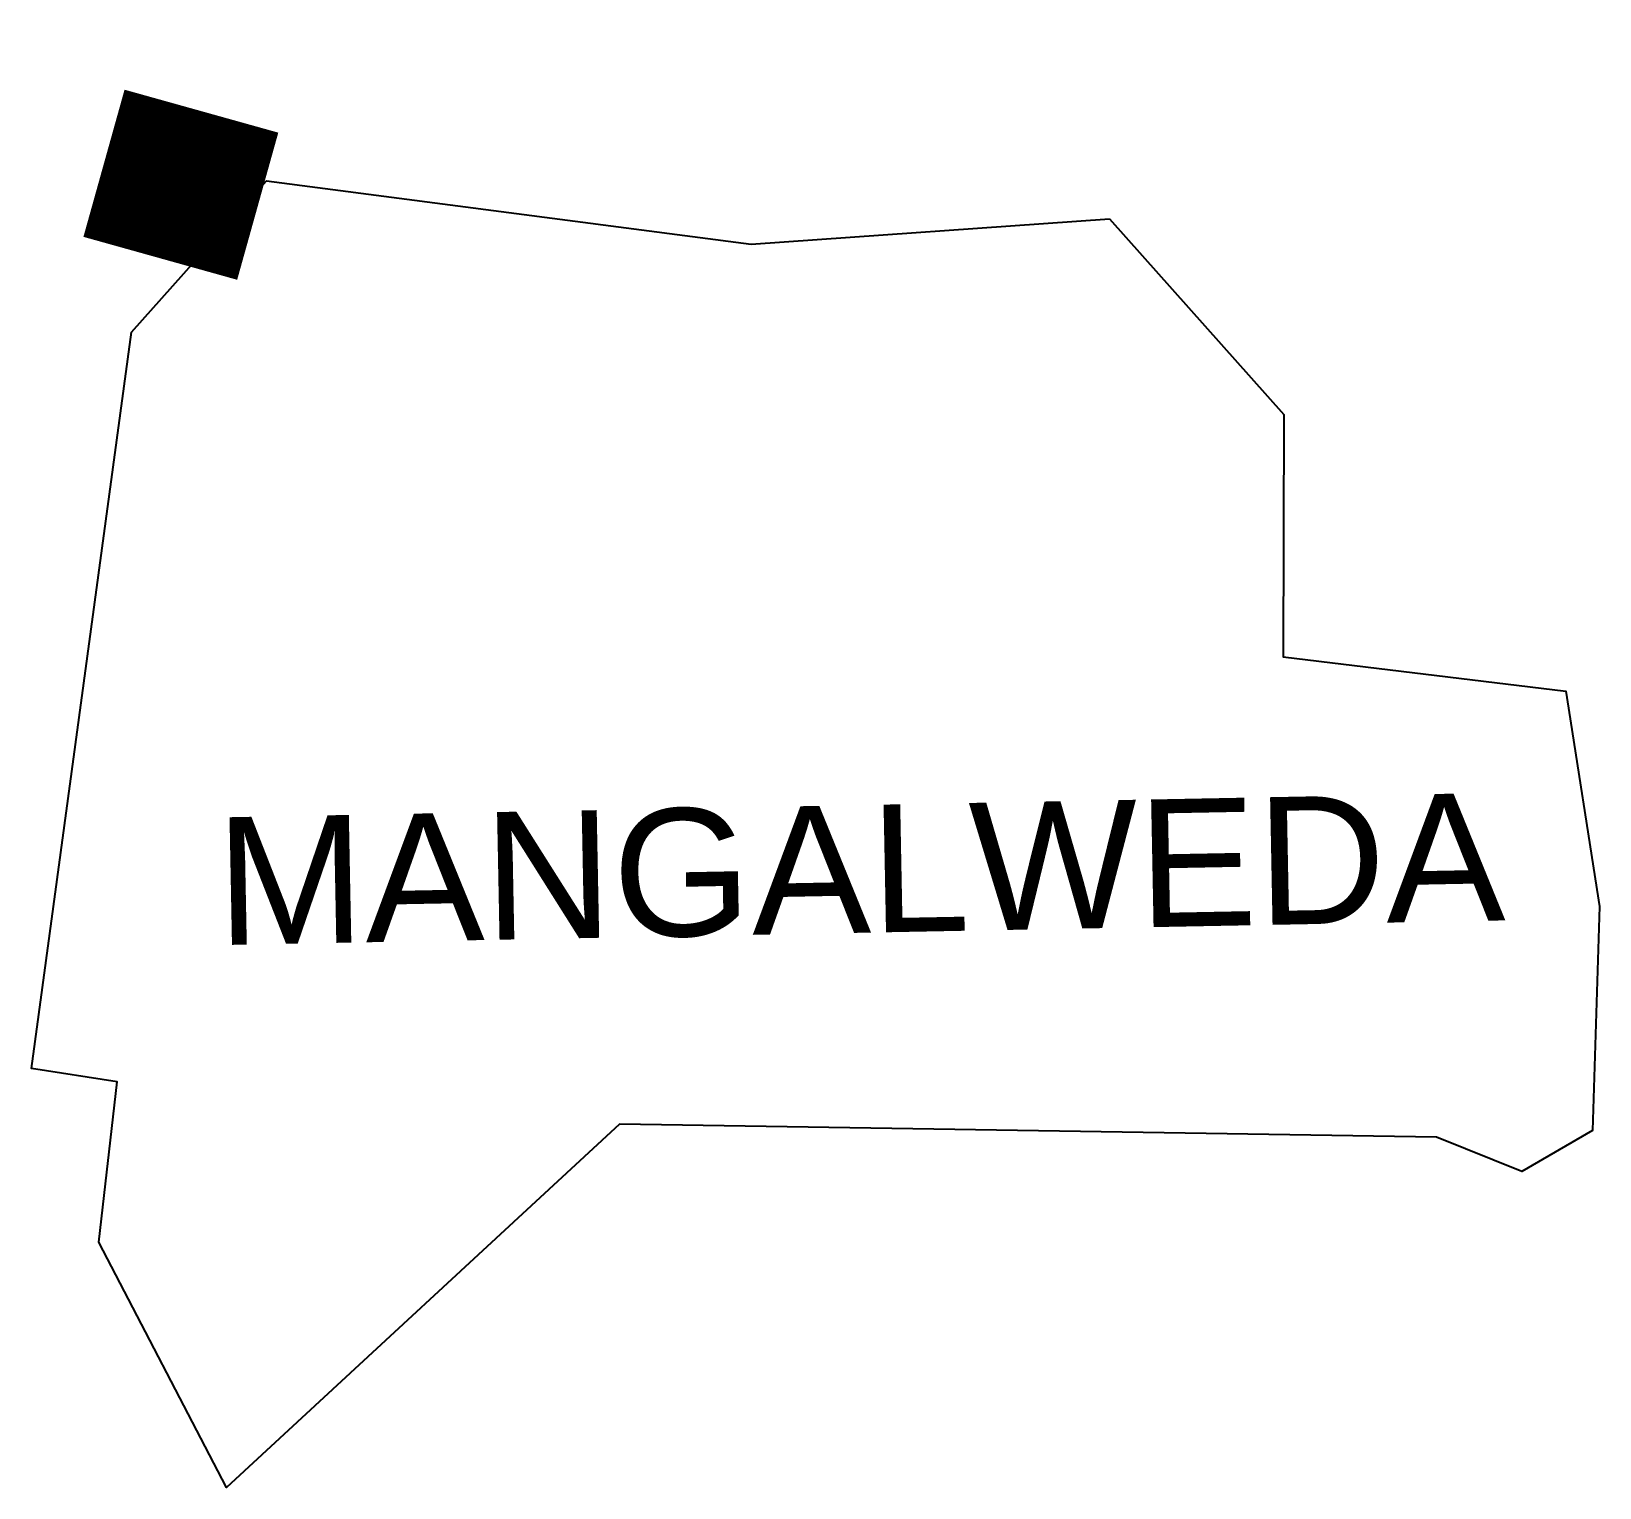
# Model space of a CAD drawing. Header units: metres. Extents: x 261902 to 262393, y 2168866 to 2169322.
import ezdxf

# ---------------------------------------------------------------- set-up
doc = ezdxf.new("R2010")
doc.units = ezdxf.units.M
for name, color, linetype in [('NATURALLY PROTECTED', 3, 'Continuous'), ('village', 3, 'Continuous'), ('VILLAGE NAME', 250, 'Continuous')]:
    doc.layers.add(name, color=color, linetype=linetype)
doc.styles.get("Standard").update_dxf_attribs({"font": 'simplex.shx'})

msp = doc.modelspace()

# ---------------------------------------------------------------- linework, layer by layer
at = {"color": 3, "flags": 128}
msp.add_lwpolyline([(262127.41, 2169255.37), (262239.56, 2169263.3)], dxfattribs=at)
at = {"layer": 'NATURALLY PROTECTED', "color": 116, "true_color": 0x136734, "const_width": 50, "flags": 128}
msp.add_lwpolyline([(261955.19, 2169297.02), (261942.31, 2169250.92)], dxfattribs=at)
at = {"layer": 'village', "color": 3}
for points in [[(262393.11, 2169047.88, 0), (262390.89, 2168977.67, 0), (262368.78, 2168964.8, 0), (262342.01, 2168975.54, 0), (262086.14, 2168979.66, 0), (261963.08, 2168865.79, 0), (261923.08, 2168942.69, 0), (261928.76, 2168992.91, 0), (261901.93, 2168997.08, 0), (261933.28, 2169227.74, 0), (261975.54, 2169275.17, 0), (262127.41, 2169255.37, 0)], [(262239.56, 2169263.3, 0), (262294.17, 2169201.96, 0), (262294.02, 2169126.07, 0), (262382.56, 2169115.3, 0), (262393.11, 2169047.88, 0)]]:
    msp.add_polyline3d(points, dxfattribs=at)

# ---------------------------------------------------------------- texts
at = {"layer": 'VILLAGE NAME', "insert": (261959.41, 2169075.74), "char_height": 40, "attachment_point": 1, "rotation": 1.1028}
msp.add_mtext_dynamic_manual_height_columns('{\\fArial|b0|i0|c0|p34;MANGALWEDA}', width=726.9295, gutter_width=543.74, heights=[0], dxfattribs=at)

doc.saveas('drawing.dxf')
